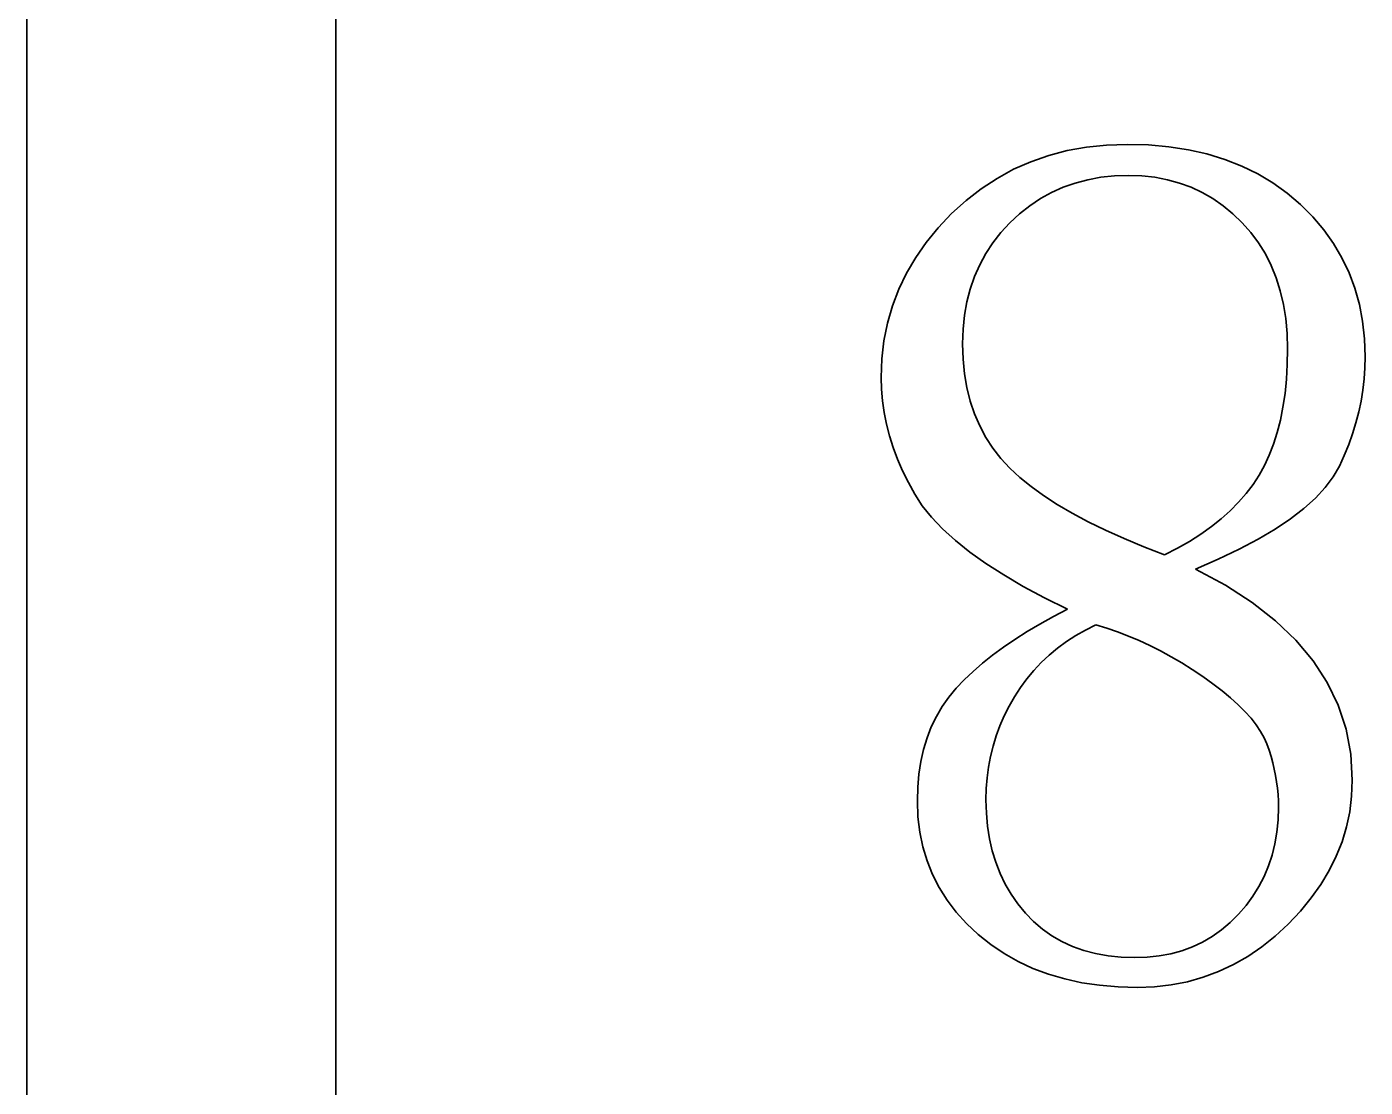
# Model space of a CAD drawing. Header units: millimetres. Extents: x -148 to 148, y -105 to 105.
# Drawn here: x -46.58 to -43.113, y 17.776 to 20.521 of the extents above; entities that cross this region are included whole.
import ezdxf

# ---------------------------------------------------------------- set-up
doc = ezdxf.new("R2010")
doc.units = ezdxf.units.MM
doc.layers.add('粗实线层', color=7, linetype='Continuous', lineweight=35)

msp = doc.modelspace()

# ---------------------------------------------------------------- linework, layer by layer
at = {"layer": '粗实线层', "color": 7, "lineweight": 35, "ltscale": 0.1925}
for p, q in [((-46.5796, 17.0809), (-46.5796, 24.781)), ((-45.7796, 17.0809), (-45.7796, 24.781))]:
    msp.add_line(p, q, dxfattribs=at)
at = {"layer": '粗实线层', "color": 7, "lineweight": 35, "ltscale": 0.001266}
for p, q in [((-43.8852, 20.2001), (-43.8353, 20.2091)), ((-44.1845, 20.0369), (-44.147, 20.071))]:
    msp.add_line(p, q, dxfattribs=at)
at = {"layer": '粗实线层', "color": 7, "lineweight": 35, "ltscale": 0.001298}
msp.add_line((-43.8353, 20.2091), (-43.7836, 20.2144), dxfattribs=at)
at = {"layer": '粗实线层', "color": 7, "lineweight": 35, "ltscale": 0.001336}
msp.add_line((-43.7836, 20.2144), (-43.7302, 20.2162), dxfattribs=at)
at = {"layer": '粗实线层', "color": 7, "lineweight": 35, "ltscale": 0.00138}
msp.add_line((-43.7302, 20.2162), (-43.6751, 20.2147), dxfattribs=at)
at = {"layer": '粗实线层', "color": 7, "lineweight": 35, "ltscale": 0.001328}
msp.add_line((-43.6751, 20.2147), (-43.6222, 20.21), dxfattribs=at)
at = {"layer": '粗实线层', "color": 7, "lineweight": 35, "ltscale": 0.001281}
msp.add_line((-43.6222, 20.21), (-43.5715, 20.2022), dxfattribs=at)
at = {"layer": '粗实线层', "color": 7, "lineweight": 35, "ltscale": 0.001226}
msp.add_line((-43.9796, 20.1714), (-43.9332, 20.1875), dxfattribs=at)
at = {"layer": '粗实线层', "color": 7, "lineweight": 35, "ltscale": 0.001242}
for p, q in [((-43.9332, 20.1875), (-43.8852, 20.2001)), ((-44.147, 20.071), (-44.1078, 20.1014))]:
    msp.add_line(p, q, dxfattribs=at)
at = {"layer": '粗实线层', "color": 7, "lineweight": 35, "ltscale": 0.001239}
msp.add_line((-43.5715, 20.2022), (-43.5232, 20.1913), dxfattribs=at)
at = {"layer": '粗实线层', "color": 7, "lineweight": 35, "ltscale": 0.001204}
msp.add_line((-43.5232, 20.1913), (-43.4771, 20.1773), dxfattribs=at)
at = {"layer": '粗实线层', "color": 7, "lineweight": 35, "ltscale": 0.001175}
msp.add_line((-43.4771, 20.1773), (-43.4334, 20.1601), dxfattribs=at)
at = {"layer": '粗实线层', "color": 7, "lineweight": 35, "ltscale": 0.001217}
msp.add_line((-44.0668, 20.1283), (-44.0241, 20.1517), dxfattribs=at)
at = {"layer": '粗实线层', "color": 7, "lineweight": 35, "ltscale": 0.001218}
msp.add_line((-44.0241, 20.1517), (-43.9796, 20.1714), dxfattribs=at)
at = {"layer": '粗实线层', "color": 7, "lineweight": 35, "ltscale": 0.001155}
msp.add_line((-43.4334, 20.1601), (-43.3919, 20.1398), dxfattribs=at)
at = {"layer": '粗实线层', "color": 7, "lineweight": 35, "ltscale": 0.001142}
msp.add_line((-43.3919, 20.1398), (-43.3526, 20.1165), dxfattribs=at)
at = {"layer": '粗实线层', "color": 7, "lineweight": 35, "ltscale": 0.001225}
msp.add_line((-44.1078, 20.1014), (-44.0668, 20.1283), dxfattribs=at)
at = {"layer": '粗实线层', "color": 7, "lineweight": 35, "ltscale": 0.000823028}
msp.add_line((-43.8958, 20.1052), (-43.9258, 20.0917), dxfattribs=at)
at = {"layer": '粗实线层', "color": 7, "lineweight": 35, "ltscale": 0.000829393}
msp.add_line((-43.8645, 20.1162), (-43.8958, 20.1052), dxfattribs=at)
at = {"layer": '粗实线层', "color": 7, "lineweight": 35, "ltscale": 0.000841211}
msp.add_line((-43.8319, 20.1248), (-43.8645, 20.1162), dxfattribs=at)
at = {"layer": '粗实线层', "color": 7, "lineweight": 35, "ltscale": 0.000857906}
msp.add_line((-43.7982, 20.1309), (-43.8319, 20.1248), dxfattribs=at)
at = {"layer": '粗实线层', "color": 7, "lineweight": 35, "ltscale": 0.000880267}
msp.add_line((-43.7631, 20.1345), (-43.7982, 20.1309), dxfattribs=at)
at = {"layer": '粗实线层', "color": 7, "lineweight": 35, "ltscale": 0.000906701}
msp.add_line((-43.7269, 20.1358), (-43.7631, 20.1345), dxfattribs=at)
at = {"layer": '粗实线层', "color": 7, "lineweight": 35, "ltscale": 0.000874105}
msp.add_line((-43.6919, 20.1345), (-43.7269, 20.1358), dxfattribs=at)
at = {"layer": '粗实线层', "color": 7, "lineweight": 35, "ltscale": 0.000847836}
msp.add_line((-43.6582, 20.1309), (-43.6919, 20.1345), dxfattribs=at)
at = {"layer": '粗实线层', "color": 7, "lineweight": 35, "ltscale": 0.000827144}
msp.add_line((-43.6257, 20.1248), (-43.6582, 20.1309), dxfattribs=at)
at = {"layer": '粗实线层', "color": 7, "lineweight": 35, "ltscale": 0.000811553}
msp.add_line((-43.5944, 20.1162), (-43.6257, 20.1248), dxfattribs=at)
at = {"layer": '粗实线层', "color": 7, "lineweight": 35, "ltscale": 0.000801385}
msp.add_line((-43.5643, 20.1052), (-43.5944, 20.1162), dxfattribs=at)
at = {"layer": '粗实线层', "color": 7, "lineweight": 35, "ltscale": 0.00079683}
msp.add_line((-43.5354, 20.0917), (-43.5643, 20.1052), dxfattribs=at)
at = {"layer": '粗实线层', "color": 7, "lineweight": 35, "ltscale": 0.001137}
msp.add_line((-43.3526, 20.1165), (-43.3157, 20.09), dxfattribs=at)
at = {"layer": '粗实线层', "color": 7, "lineweight": 35, "ltscale": 0.000827838}
msp.add_line((-43.9546, 20.0758), (-43.9822, 20.0575), dxfattribs=at)
at = {"layer": '粗实线层', "color": 7, "lineweight": 35, "ltscale": 0.000822975}
msp.add_line((-43.9258, 20.0917), (-43.9546, 20.0758), dxfattribs=at)
at = {"layer": '粗实线层', "color": 7, "lineweight": 35, "ltscale": 0.000798381}
msp.add_line((-43.5077, 20.0758), (-43.5354, 20.0917), dxfattribs=at)
at = {"layer": '粗实线层', "color": 7, "lineweight": 35, "ltscale": 0.000805431}
msp.add_line((-43.4812, 20.0575), (-43.5077, 20.0758), dxfattribs=at)
at = {"layer": '粗实线层', "color": 7, "lineweight": 35, "ltscale": 0.00114}
msp.add_line((-43.3157, 20.09), (-43.281, 20.0603), dxfattribs=at)
at = {"layer": '粗实线层', "color": 7, "lineweight": 35, "ltscale": 0.00126}
msp.add_line((-44.2192, 20.0004), (-44.1845, 20.0369), dxfattribs=at)
at = {"layer": '粗实线层', "color": 7, "lineweight": 35, "ltscale": 0.000855159}
msp.add_line((-44.0085, 20.0367), (-44.0336, 20.0134), dxfattribs=at)
at = {"layer": '粗实线层', "color": 7, "lineweight": 35, "ltscale": 0.00083896}
msp.add_line((-43.9822, 20.0575), (-44.0085, 20.0367), dxfattribs=at)
at = {"layer": '粗实线层', "color": 7, "lineweight": 35, "ltscale": 0.000818465}
msp.add_line((-43.456, 20.0367), (-43.4812, 20.0575), dxfattribs=at)
at = {"layer": '粗实线层', "color": 7, "lineweight": 35, "ltscale": 0.000836453}
msp.add_line((-43.4319, 20.0134), (-43.456, 20.0367), dxfattribs=at)
at = {"layer": '粗实线层', "color": 7, "lineweight": 35, "ltscale": 0.001129}
for p, q in [((-43.281, 20.0603), (-43.2492, 20.0283)), ((-43.8475, 18.0463), (-43.8917, 18.0559))]:
    msp.add_line(p, q, dxfattribs=at)
at = {"layer": '粗实线层', "color": 7, "lineweight": 35, "ltscale": 0.001224}
msp.add_line((-44.2502, 19.9625), (-44.2192, 20.0004), dxfattribs=at)
at = {"layer": '粗实线层', "color": 7, "lineweight": 35, "ltscale": 0.000856419}
msp.add_line((-44.0336, 20.0134), (-44.0569, 19.9883), dxfattribs=at)
at = {"layer": '粗实线层', "color": 7, "lineweight": 35, "ltscale": 0.000842869}
msp.add_line((-43.4096, 19.9881), (-43.4319, 20.0134), dxfattribs=at)
at = {"layer": '粗实线层', "color": 7, "lineweight": 35, "ltscale": 0.001102}
msp.add_line((-43.2492, 20.0283), (-43.2207, 19.9947), dxfattribs=at)
at = {"layer": '粗实线层', "color": 7, "lineweight": 35, "ltscale": 0.00084274}
msp.add_line((-44.0569, 19.9883), (-44.0776, 19.9617), dxfattribs=at)
at = {"layer": '粗实线层', "color": 7, "lineweight": 35, "ltscale": 0.000837913}
msp.add_line((-43.3897, 19.9612), (-43.4096, 19.9881), dxfattribs=at)
at = {"layer": '粗实线层', "color": 7, "lineweight": 35, "ltscale": 0.001083}
msp.add_line((-43.2207, 19.9947), (-43.1956, 19.9594), dxfattribs=at)
at = {"layer": '粗实线层', "color": 7, "lineweight": 35, "ltscale": 0.001194}
msp.add_line((-44.2776, 19.9234), (-44.2502, 19.9625), dxfattribs=at)
at = {"layer": '粗实线层', "color": 7, "lineweight": 35, "ltscale": 0.000832996}
msp.add_line((-44.096, 19.9338), (-44.1119, 19.9045), dxfattribs=at)
at = {"layer": '粗实线层', "color": 7, "lineweight": 35, "ltscale": 0.000835206}
msp.add_line((-44.0776, 19.9617), (-44.096, 19.9338), dxfattribs=at)
at = {"layer": '粗实线层', "color": 7, "lineweight": 35, "ltscale": 0.00083912}
msp.add_line((-43.3721, 19.9326), (-43.3897, 19.9612), dxfattribs=at)
at = {"layer": '粗实线层', "color": 7, "lineweight": 35, "ltscale": 0.000846259}
msp.add_line((-43.3568, 19.9024), (-43.3721, 19.9326), dxfattribs=at)
at = {"layer": '粗实线层', "color": 7, "lineweight": 35, "ltscale": 0.001072}
msp.add_line((-43.1956, 19.9594), (-43.1738, 19.9225), dxfattribs=at)
at = {"layer": '粗实线层', "color": 7, "lineweight": 35, "ltscale": 0.001173}
msp.add_line((-44.3014, 19.8829), (-44.2776, 19.9234), dxfattribs=at)
at = {"layer": '粗实线层', "color": 7, "lineweight": 35, "ltscale": 0.000836977}
msp.add_line((-44.1119, 19.9045), (-44.1254, 19.8739), dxfattribs=at)
at = {"layer": '粗实线层', "color": 7, "lineweight": 35, "ltscale": 0.000859333}
msp.add_line((-43.3439, 19.8705), (-43.3568, 19.9024), dxfattribs=at)
at = {"layer": '粗实线层', "color": 7, "lineweight": 35, "ltscale": 0.001069}
msp.add_line((-43.1738, 19.9225), (-43.1553, 19.8839), dxfattribs=at)
at = {"layer": '粗实线层', "color": 7, "lineweight": 35, "ltscale": 0.001158}
msp.add_line((-44.3215, 19.8412), (-44.3014, 19.8829), dxfattribs=at)
at = {"layer": '粗实线层', "color": 7, "lineweight": 35, "ltscale": 0.00084675}
msp.add_line((-44.1254, 19.8739), (-44.1364, 19.8418), dxfattribs=at)
at = {"layer": '粗实线层', "color": 7, "lineweight": 35, "ltscale": 0.000878373}
msp.add_line((-43.3333, 19.837), (-43.3439, 19.8705), dxfattribs=at)
at = {"layer": '粗实线层', "color": 7, "lineweight": 35, "ltscale": 0.001074}
for p, q in [((-43.1553, 19.8839), (-43.1402, 19.8437)), ((-43.2283, 18.3007), (-43.2531, 18.2657)), ((-43.4177, 18.1144), (-43.455, 18.0931))]:
    msp.add_line(p, q, dxfattribs=at)
at = {"layer": '粗实线层', "color": 7, "lineweight": 35, "ltscale": 0.001152}
msp.add_line((-44.3379, 19.7981), (-44.3215, 19.8412), dxfattribs=at)
at = {"layer": '粗实线层', "color": 7, "lineweight": 35, "ltscale": 0.000862071}
msp.add_line((-44.1364, 19.8418), (-44.145, 19.8084), dxfattribs=at)
at = {"layer": '粗实线层', "color": 7, "lineweight": 35, "ltscale": 0.000902364}
msp.add_line((-43.3251, 19.8019), (-43.3333, 19.837), dxfattribs=at)
at = {"layer": '粗实线层', "color": 7, "lineweight": 35, "ltscale": 0.001087}
msp.add_line((-43.1402, 19.8437), (-43.1285, 19.8019), dxfattribs=at)
at = {"layer": '粗实线层', "color": 7, "lineweight": 35, "ltscale": 0.001154}
msp.add_line((-44.3507, 19.7538), (-44.3379, 19.7981), dxfattribs=at)
at = {"layer": '粗实线层', "color": 7, "lineweight": 35, "ltscale": 0.00088288}
msp.add_line((-44.145, 19.8084), (-44.1511, 19.7737), dxfattribs=at)
at = {"layer": '粗实线层', "color": 7, "lineweight": 35, "ltscale": 0.000931157}
msp.add_line((-43.3193, 19.7651), (-43.3251, 19.8019), dxfattribs=at)
at = {"layer": '粗实线层', "color": 7, "lineweight": 35, "ltscale": 0.001107}
msp.add_line((-43.1285, 19.8019), (-43.1201, 19.7584), dxfattribs=at)
at = {"layer": '粗实线层', "color": 7, "lineweight": 35, "ltscale": 0.000908536}
msp.add_line((-44.1511, 19.7737), (-44.1547, 19.7375), dxfattribs=at)
at = {"layer": '粗实线层', "color": 7, "lineweight": 35, "ltscale": 0.000964937}
msp.add_line((-43.3157, 19.7267), (-43.3193, 19.7651), dxfattribs=at)
at = {"layer": '粗实线层', "color": 7, "lineweight": 35, "ltscale": 0.001135}
msp.add_line((-43.1201, 19.7584), (-43.1151, 19.7132), dxfattribs=at)
at = {"layer": '粗实线层', "color": 7, "lineweight": 35, "ltscale": 0.001164}
msp.add_line((-44.3598, 19.7081), (-44.3507, 19.7538), dxfattribs=at)
at = {"layer": '粗实线层', "color": 7, "lineweight": 35, "ltscale": 0.00093853}
msp.add_line((-44.1547, 19.7375), (-44.156, 19.7), dxfattribs=at)
at = {"layer": '粗实线层', "color": 7, "lineweight": 35, "ltscale": 0.001002}
for p, q in [((-43.3146, 19.6866), (-43.3157, 19.7267)), ((-43.3153, 19.6465), (-43.3146, 19.6866))]:
    msp.add_line(p, q, dxfattribs=at)
at = {"layer": '粗实线层', "color": 7, "lineweight": 35, "ltscale": 0.001183}
msp.add_line((-44.3653, 19.6611), (-44.3598, 19.7081), dxfattribs=at)
at = {"layer": '粗实线层', "color": 7, "lineweight": 35, "ltscale": 0.00098619}
msp.add_line((-44.156, 19.7), (-44.1547, 19.6606), dxfattribs=at)
at = {"layer": '粗实线层', "color": 7, "lineweight": 35, "ltscale": 0.00117}
msp.add_line((-43.1151, 19.7132), (-43.1134, 19.6665), dxfattribs=at)
at = {"layer": '粗实线层', "color": 7, "lineweight": 35, "ltscale": 0.001208}
msp.add_line((-44.3671, 19.6128), (-44.3653, 19.6611), dxfattribs=at)
at = {"layer": '粗实线层', "color": 7, "lineweight": 35, "ltscale": 0.000949724}
msp.add_line((-44.1547, 19.6606), (-44.1511, 19.6227), dxfattribs=at)
at = {"layer": '粗实线层', "color": 7, "lineweight": 35, "ltscale": 0.000719643}
msp.add_line((-43.1134, 19.6665), (-43.1141, 19.6377), dxfattribs=at)
at = {"layer": '粗实线层', "color": 7, "lineweight": 35, "ltscale": 0.000917842}
msp.add_line((-44.1511, 19.6227), (-44.145, 19.5865), dxfattribs=at)
at = {"layer": '粗实线层', "color": 7, "lineweight": 35, "ltscale": 0.000962322}
msp.add_line((-43.3175, 19.6081), (-43.3153, 19.6465), dxfattribs=at)
at = {"layer": '粗实线层', "color": 7, "lineweight": 35, "ltscale": 0.000718725}
msp.add_line((-43.1141, 19.6377), (-43.1161, 19.609), dxfattribs=at)
at = {"layer": '粗实线层', "color": 7, "lineweight": 35, "ltscale": 0.00075467}
msp.add_line((-44.3663, 19.5827), (-44.3671, 19.6128), dxfattribs=at)
at = {"layer": '粗实线层', "color": 7, "lineweight": 35, "ltscale": 0.000891109}
msp.add_line((-44.145, 19.5865), (-44.1364, 19.5519), dxfattribs=at)
at = {"layer": '粗实线层', "color": 7, "lineweight": 35, "ltscale": 0.000924307}
msp.add_line((-43.3212, 19.5713), (-43.3175, 19.6081), dxfattribs=at)
at = {"layer": '粗实线层', "color": 7, "lineweight": 35, "ltscale": 0.000719405}
msp.add_line((-43.1161, 19.609), (-43.1195, 19.5804), dxfattribs=at)
at = {"layer": '粗实线层', "color": 7, "lineweight": 35, "ltscale": 0.000756998}
msp.add_line((-44.3637, 19.5525), (-44.3663, 19.5827), dxfattribs=at)
at = {"layer": '粗实线层', "color": 7, "lineweight": 35, "ltscale": 0.000761962}
msp.add_line((-44.3593, 19.5223), (-44.3637, 19.5525), dxfattribs=at)
at = {"layer": '粗实线层', "color": 7, "lineweight": 35, "ltscale": 0.000869149}
msp.add_line((-44.1364, 19.5519), (-44.1254, 19.519), dxfattribs=at)
at = {"layer": '粗实线层', "color": 7, "lineweight": 35, "ltscale": 0.000888341}
msp.add_line((-43.3264, 19.5361), (-43.3212, 19.5713), dxfattribs=at)
at = {"layer": '粗实线层', "color": 7, "lineweight": 35, "ltscale": 0.00072517}
msp.add_line((-43.1242, 19.5519), (-43.1302, 19.5236), dxfattribs=at)
at = {"layer": '粗实线层', "color": 7, "lineweight": 35, "ltscale": 0.000721642}
msp.add_line((-43.1195, 19.5804), (-43.1242, 19.5519), dxfattribs=at)
at = {"layer": '粗实线层', "color": 7, "lineweight": 35, "ltscale": 0.000769634}
msp.add_line((-44.3532, 19.4921), (-44.3593, 19.5223), dxfattribs=at)
at = {"layer": '粗实线层', "color": 7, "lineweight": 35, "ltscale": 0.000853774}
msp.add_line((-44.1254, 19.519), (-44.1119, 19.4876), dxfattribs=at)
at = {"layer": '粗实线层', "color": 7, "lineweight": 35, "ltscale": 0.00085361}
msp.add_line((-43.333, 19.5026), (-43.3264, 19.5361), dxfattribs=at)
at = {"layer": '粗实线层', "color": 7, "lineweight": 35, "ltscale": 0.000730297}
msp.add_line((-43.1302, 19.5236), (-43.1376, 19.4953), dxfattribs=at)
at = {"layer": '粗实线层', "color": 7, "lineweight": 35, "ltscale": 0.000779286}
msp.add_line((-44.3454, 19.462), (-44.3532, 19.4921), dxfattribs=at)
at = {"layer": '粗实线层', "color": 7, "lineweight": 35, "ltscale": 0.000843576}
msp.add_line((-44.1119, 19.4876), (-44.096, 19.4578), dxfattribs=at)
at = {"layer": '粗实线层', "color": 7, "lineweight": 35, "ltscale": 0.000822141}
msp.add_line((-43.3411, 19.4708), (-43.333, 19.5026), dxfattribs=at)
at = {"layer": '粗实线层', "color": 7, "lineweight": 35, "ltscale": 0.000737532}
msp.add_line((-43.1376, 19.4953), (-43.1463, 19.4671), dxfattribs=at)
at = {"layer": '粗实线层', "color": 7, "lineweight": 35, "ltscale": 0.000791482}
msp.add_line((-44.3358, 19.4318), (-44.3454, 19.462), dxfattribs=at)
at = {"layer": '粗实线层', "color": 7, "lineweight": 35, "ltscale": 0.000840262}
msp.add_line((-44.096, 19.4578), (-44.0777, 19.4297), dxfattribs=at)
at = {"layer": '粗实线层', "color": 7, "lineweight": 35, "ltscale": 0.000792573}
msp.add_line((-43.3507, 19.4405), (-43.3411, 19.4708), dxfattribs=at)
at = {"layer": '粗实线层', "color": 7, "lineweight": 35, "ltscale": 0.000745564}
msp.add_line((-43.1463, 19.4671), (-43.1563, 19.439), dxfattribs=at)
at = {"layer": '粗实线层', "color": 7, "lineweight": 35, "ltscale": 0.000805533}
msp.add_line((-44.3245, 19.4016), (-44.3358, 19.4318), dxfattribs=at)
at = {"layer": '粗实线层', "color": 7, "lineweight": 35, "ltscale": 0.000843125}
msp.add_line((-44.0777, 19.4297), (-44.0569, 19.4031), dxfattribs=at)
at = {"layer": '粗实线层', "color": 7, "lineweight": 35, "ltscale": 0.000742651}
msp.add_line((-43.3743, 19.385), (-43.3618, 19.412), dxfattribs=at)
at = {"layer": '粗实线层', "color": 7, "lineweight": 35, "ltscale": 0.000766221}
msp.add_line((-43.3618, 19.412), (-43.3507, 19.4405), dxfattribs=at)
at = {"layer": '粗实线层', "color": 7, "lineweight": 35, "ltscale": 0.000766285}
msp.add_line((-43.1677, 19.4111), (-43.1805, 19.3832), dxfattribs=at)
at = {"layer": '粗实线层', "color": 7, "lineweight": 35, "ltscale": 0.000755069}
msp.add_line((-43.1563, 19.439), (-43.1677, 19.4111), dxfattribs=at)
at = {"layer": '粗实线层', "color": 7, "lineweight": 35, "ltscale": 0.00082205}
msp.add_line((-44.3114, 19.3715), (-44.3245, 19.4016), dxfattribs=at)
at = {"layer": '粗实线层', "color": 7, "lineweight": 35, "ltscale": 0.000852364}
msp.add_line((-44.0569, 19.4031), (-44.0336, 19.3782), dxfattribs=at)
at = {"layer": '粗实线层', "color": 7, "lineweight": 35, "ltscale": 0.000884687}
msp.add_line((-44.0336, 19.3782), (-44.0076, 19.3542), dxfattribs=at)
at = {"layer": '粗实线层', "color": 7, "lineweight": 35, "ltscale": 0.000722877}
msp.add_line((-43.3883, 19.3597), (-43.3743, 19.385), dxfattribs=at)
at = {"layer": '粗实线层', "color": 7, "lineweight": 35, "ltscale": 0.000797101}
msp.add_line((-43.1805, 19.3832), (-43.1963, 19.3555), dxfattribs=at)
at = {"layer": '粗实线层', "color": 7, "lineweight": 35, "ltscale": 0.00084039}
msp.add_line((-44.2966, 19.3413), (-44.3114, 19.3715), dxfattribs=at)
at = {"layer": '粗实线层', "color": 7, "lineweight": 35, "ltscale": 0.000860276}
msp.add_line((-44.28, 19.3111), (-44.2966, 19.3413), dxfattribs=at)
at = {"layer": '粗实线层', "color": 7, "lineweight": 35, "ltscale": 0.000938098}
msp.add_line((-44.0076, 19.3542), (-43.9784, 19.3306), dxfattribs=at)
at = {"layer": '粗实线层', "color": 7, "lineweight": 35, "ltscale": 0.000718899}
msp.add_line((-43.404, 19.3357), (-43.3883, 19.3597), dxfattribs=at)
at = {"layer": '粗实线层', "color": 7, "lineweight": 35, "ltscale": 0.000857659}
msp.add_line((-43.1963, 19.3555), (-43.2168, 19.328), dxfattribs=at)
at = {"layer": '粗实线层', "color": 7, "lineweight": 35, "ltscale": 0.000899249}
msp.add_line((-44.2604, 19.281), (-44.28, 19.3111), dxfattribs=at)
at = {"layer": '粗实线层', "color": 7, "lineweight": 35, "ltscale": 0.000995114}
msp.add_line((-43.9784, 19.3306), (-43.9462, 19.3073), dxfattribs=at)
at = {"layer": '粗实线层', "color": 7, "lineweight": 35, "ltscale": 0.001055}
msp.add_line((-43.9462, 19.3073), (-43.9108, 19.2843), dxfattribs=at)
at = {"layer": '粗实线层', "color": 7, "lineweight": 35, "ltscale": 0.000746819}
msp.add_line((-43.4413, 19.2898), (-43.4217, 19.3123), dxfattribs=at)
at = {"layer": '粗实线层', "color": 7, "lineweight": 35, "ltscale": 0.000731478}
msp.add_line((-43.4217, 19.3123), (-43.404, 19.3357), dxfattribs=at)
at = {"layer": '粗实线层', "color": 7, "lineweight": 35, "ltscale": 0.000929606}
msp.add_line((-43.2168, 19.328), (-43.2421, 19.3008), dxfattribs=at)
at = {"layer": '粗实线层', "color": 7, "lineweight": 35, "ltscale": 0.00096289}
msp.add_line((-44.2363, 19.2509), (-44.2604, 19.281), dxfattribs=at)
at = {"layer": '粗实线层', "color": 7, "lineweight": 35, "ltscale": 0.001116}
msp.add_line((-43.9108, 19.2843), (-43.8723, 19.2617), dxfattribs=at)
at = {"layer": '粗实线层', "color": 7, "lineweight": 35, "ltscale": 0.000765936}
msp.add_line((-43.4629, 19.268), (-43.4413, 19.2898), dxfattribs=at)
at = {"layer": '粗实线层', "color": 7, "lineweight": 35, "ltscale": 0.001098}
msp.add_line((-43.2722, 19.2738), (-43.307, 19.247), dxfattribs=at)
at = {"layer": '粗实线层', "color": 7, "lineweight": 35, "ltscale": 0.00101}
msp.add_line((-43.2421, 19.3008), (-43.2722, 19.2738), dxfattribs=at)
at = {"layer": '粗实线层', "color": 7, "lineweight": 35, "ltscale": 0.001035}
msp.add_line((-44.2078, 19.2209), (-44.2363, 19.2509), dxfattribs=at)
at = {"layer": '粗实线层', "color": 7, "lineweight": 35, "ltscale": 0.00118}
msp.add_line((-43.8723, 19.2617), (-43.8307, 19.2394), dxfattribs=at)
at = {"layer": '粗实线层', "color": 7, "lineweight": 35, "ltscale": 0.001246}
msp.add_line((-43.8307, 19.2394), (-43.7859, 19.2174), dxfattribs=at)
at = {"layer": '粗实线层', "color": 7, "lineweight": 35, "ltscale": 0.000812704}
msp.add_line((-43.5118, 19.2268), (-43.4864, 19.247), dxfattribs=at)
at = {"layer": '粗实线层', "color": 7, "lineweight": 35, "ltscale": 0.000787931}
msp.add_line((-43.4864, 19.247), (-43.4629, 19.268), dxfattribs=at)
at = {"layer": '粗实线层', "color": 7, "lineweight": 35, "ltscale": 0.001191}
msp.add_line((-43.307, 19.247), (-43.3466, 19.2205), dxfattribs=at)
at = {"layer": '粗实线层', "color": 7, "lineweight": 35, "ltscale": 0.001113}
msp.add_line((-44.1749, 19.191), (-44.2078, 19.2209), dxfattribs=at)
at = {"layer": '粗实线层', "color": 7, "lineweight": 35, "ltscale": 0.001313}
msp.add_line((-43.7859, 19.2174), (-43.7381, 19.1958), dxfattribs=at)
at = {"layer": '粗实线层', "color": 7, "lineweight": 35, "ltscale": 0.00086934}
msp.add_line((-43.5685, 19.1886), (-43.5392, 19.2073), dxfattribs=at)
at = {"layer": '粗实线层', "color": 7, "lineweight": 35, "ltscale": 0.000840007}
msp.add_line((-43.5392, 19.2073), (-43.5118, 19.2268), dxfattribs=at)
at = {"layer": '粗实线层', "color": 7, "lineweight": 35, "ltscale": 0.001289}
msp.add_line((-43.3466, 19.2205), (-43.391, 19.1942), dxfattribs=at)
at = {"layer": '粗实线层', "color": 7, "lineweight": 35, "ltscale": 0.001195}
msp.add_line((-44.1375, 19.1611), (-44.1749, 19.191), dxfattribs=at)
at = {"layer": '粗实线层', "color": 7, "lineweight": 35, "ltscale": 0.001381}
msp.add_line((-43.7381, 19.1958), (-43.6871, 19.1745), dxfattribs=at)
at = {"layer": '粗实线层', "color": 7, "lineweight": 35, "ltscale": 0.00145}
msp.add_line((-43.6871, 19.1745), (-43.633, 19.1536), dxfattribs=at)
at = {"layer": '粗实线层', "color": 7, "lineweight": 35, "ltscale": 0.00093436}
msp.add_line((-43.633, 19.1536), (-43.5998, 19.1707), dxfattribs=at)
at = {"layer": '粗实线层', "color": 7, "lineweight": 35, "ltscale": 0.000901266}
msp.add_line((-43.5998, 19.1707), (-43.5685, 19.1886), dxfattribs=at)
at = {"layer": '粗实线层', "color": 7, "lineweight": 35, "ltscale": 0.001494}
msp.add_line((-43.4401, 19.1681), (-43.4939, 19.1423), dxfattribs=at)
at = {"layer": '粗实线层', "color": 7, "lineweight": 35, "ltscale": 0.00139}
msp.add_line((-43.391, 19.1942), (-43.4401, 19.1681), dxfattribs=at)
at = {"layer": '粗实线层', "color": 7, "lineweight": 35, "ltscale": 0.001283}
msp.add_line((-44.0958, 19.1313), (-44.1375, 19.1611), dxfattribs=at)
at = {"layer": '粗实线层', "color": 7, "lineweight": 35, "ltscale": 0.001599}
msp.add_line((-43.4939, 19.1423), (-43.5526, 19.1167), dxfattribs=at)
at = {"layer": '粗实线层', "color": 7, "lineweight": 35, "ltscale": 0.001374}
msp.add_line((-44.0496, 19.1016), (-44.0958, 19.1313), dxfattribs=at)
at = {"layer": '粗实线层', "color": 7, "lineweight": 35, "ltscale": 0.001467}
msp.add_line((-43.9989, 19.0719), (-44.0496, 19.1016), dxfattribs=at)
at = {"layer": '粗实线层', "color": 7, "lineweight": 35, "ltscale": 0.00219}
msp.add_line((-43.5526, 19.1167), (-43.4755, 19.075), dxfattribs=at)
at = {"layer": '粗实线层', "color": 7, "lineweight": 35, "ltscale": 0.001563}
msp.add_line((-43.9439, 19.0423), (-43.9989, 19.0719), dxfattribs=at)
at = {"layer": '粗实线层', "color": 7, "lineweight": 35, "ltscale": 0.002052}
msp.add_line((-43.4755, 19.075), (-43.4066, 19.0305), dxfattribs=at)
at = {"layer": '粗实线层', "color": 7, "lineweight": 35, "ltscale": 0.00166}
msp.add_line((-43.8844, 19.0128), (-43.9439, 19.0423), dxfattribs=at)
at = {"layer": '粗实线层', "color": 7, "lineweight": 35, "ltscale": 0.001929}
msp.add_line((-43.4066, 19.0305), (-43.3457, 18.9831), dxfattribs=at)
at = {"layer": '粗实线层', "color": 7, "lineweight": 35, "ltscale": 0.001032}
msp.add_line((-43.9211, 18.9938), (-43.8844, 19.0128), dxfattribs=at)
at = {"layer": '粗实线层', "color": 7, "lineweight": 35, "ltscale": 0.000963517}
msp.add_line((-43.9892, 18.955), (-43.956, 18.9746), dxfattribs=at)
at = {"layer": '粗实线层', "color": 7, "lineweight": 35, "ltscale": 0.000997452}
msp.add_line((-43.956, 18.9746), (-43.9211, 18.9938), dxfattribs=at)
at = {"layer": '粗实线层', "color": 7, "lineweight": 35, "ltscale": 0.000749528}
msp.add_line((-43.8107, 18.9726), (-43.8375, 18.9592), dxfattribs=at)
at = {"layer": '粗实线层', "color": 7, "lineweight": 35, "ltscale": 0.0007347}
msp.add_line((-43.7826, 18.964), (-43.8107, 18.9726), dxfattribs=at)
at = {"layer": '粗实线层', "color": 7, "lineweight": 35, "ltscale": 0.000740836}
msp.add_line((-43.7546, 18.9543), (-43.7826, 18.964), dxfattribs=at)
at = {"layer": '粗实线层', "color": 7, "lineweight": 35, "ltscale": 0.001822}
msp.add_line((-43.3457, 18.9831), (-43.293, 18.9327), dxfattribs=at)
at = {"layer": '粗实线层', "color": 7, "lineweight": 35, "ltscale": 0.000899096}
msp.add_line((-44.0504, 18.9147), (-44.0207, 18.935), dxfattribs=at)
at = {"layer": '粗实线层', "color": 7, "lineweight": 35, "ltscale": 0.00093081}
msp.add_line((-44.0207, 18.935), (-43.9892, 18.955), dxfattribs=at)
at = {"layer": '粗实线层', "color": 7, "lineweight": 35, "ltscale": 0.0007134}
msp.add_line((-43.8874, 18.9291), (-43.9104, 18.9122), dxfattribs=at)
at = {"layer": '粗实线层', "color": 7, "lineweight": 35, "ltscale": 0.000722861}
msp.add_line((-43.8631, 18.9447), (-43.8874, 18.9291), dxfattribs=at)
at = {"layer": '粗实线层', "color": 7, "lineweight": 35, "ltscale": 0.000734909}
msp.add_line((-43.8375, 18.9592), (-43.8631, 18.9447), dxfattribs=at)
at = {"layer": '粗实线层', "color": 7, "lineweight": 35, "ltscale": 0.000747293}
msp.add_line((-43.7267, 18.9436), (-43.7546, 18.9543), dxfattribs=at)
at = {"layer": '粗实线层', "color": 7, "lineweight": 35, "ltscale": 0.000755179}
msp.add_line((-43.6989, 18.9318), (-43.7267, 18.9436), dxfattribs=at)
at = {"layer": '粗实线层', "color": 7, "lineweight": 35, "ltscale": 0.000763657}
msp.add_line((-43.6712, 18.9189), (-43.6989, 18.9318), dxfattribs=at)
at = {"layer": '粗实线层', "color": 7, "lineweight": 35, "ltscale": 0.001736}
msp.add_line((-43.293, 18.9327), (-43.2484, 18.8795), dxfattribs=at)
at = {"layer": '粗实线层', "color": 7, "lineweight": 35, "ltscale": 0.000838943}
msp.add_line((-44.1045, 18.8732), (-44.0783, 18.8941), dxfattribs=at)
at = {"layer": '粗实线层', "color": 7, "lineweight": 35, "ltscale": 0.000868596}
msp.add_line((-44.0783, 18.8941), (-44.0504, 18.9147), dxfattribs=at)
at = {"layer": '粗实线层', "color": 7, "lineweight": 35, "ltscale": 0.000701829}
msp.add_line((-43.9322, 18.8942), (-43.9527, 18.875), dxfattribs=at)
at = {"layer": '粗实线层', "color": 7, "lineweight": 35, "ltscale": 0.000706163}
msp.add_line((-43.9104, 18.9122), (-43.9322, 18.8942), dxfattribs=at)
at = {"layer": '粗实线层', "color": 7, "lineweight": 35, "ltscale": 0.000773159}
msp.add_line((-43.6436, 18.905), (-43.6712, 18.9189), dxfattribs=at)
at = {"layer": '粗实线层', "color": 7, "lineweight": 35, "ltscale": 0.000783644}
msp.add_line((-43.616, 18.89), (-43.6436, 18.905), dxfattribs=at)
at = {"layer": '粗实线层', "color": 7, "lineweight": 35, "ltscale": 0.000810912}
msp.add_line((-44.129, 18.8519), (-44.1045, 18.8732), dxfattribs=at)
at = {"layer": '粗实线层', "color": 7, "lineweight": 35, "ltscale": 0.000699597}
msp.add_line((-43.9527, 18.875), (-43.9719, 18.8547), dxfattribs=at)
at = {"layer": '粗实线层', "color": 7, "lineweight": 35, "ltscale": 0.000794318}
msp.add_line((-43.5886, 18.8739), (-43.616, 18.89), dxfattribs=at)
at = {"layer": '粗实线层', "color": 7, "lineweight": 35, "ltscale": 0.00080623}
msp.add_line((-43.5613, 18.8567), (-43.5886, 18.8739), dxfattribs=at)
at = {"layer": '粗实线层', "color": 7, "lineweight": 35, "ltscale": 0.000818794}
msp.add_line((-43.5341, 18.8385), (-43.5613, 18.8567), dxfattribs=at)
at = {"layer": '粗实线层', "color": 7, "lineweight": 35, "ltscale": 0.001673}
msp.add_line((-43.2484, 18.8795), (-43.2118, 18.8235), dxfattribs=at)
at = {"layer": '粗实线层', "color": 7, "lineweight": 35, "ltscale": 0.000759376}
msp.add_line((-44.1727, 18.8083), (-44.1517, 18.8303), dxfattribs=at)
at = {"layer": '粗实线层', "color": 7, "lineweight": 35, "ltscale": 0.000784105}
msp.add_line((-44.1517, 18.8303), (-44.129, 18.8519), dxfattribs=at)
at = {"layer": '粗实线层', "color": 7, "lineweight": 35, "ltscale": 0.000703966}
msp.add_line((-43.9898, 18.8331), (-44.0065, 18.8104), dxfattribs=at)
at = {"layer": '粗实线层', "color": 7, "lineweight": 35, "ltscale": 0.000700861}
msp.add_line((-43.9719, 18.8547), (-43.9898, 18.8331), dxfattribs=at)
at = {"layer": '粗实线层', "color": 7, "lineweight": 35, "ltscale": 0.000801757}
msp.add_line((-43.508, 18.8198), (-43.5341, 18.8385), dxfattribs=at)
at = {"layer": '粗实线层', "color": 7, "lineweight": 35, "ltscale": 0.001636}
msp.add_line((-43.2118, 18.8235), (-43.1835, 18.7645), dxfattribs=at)
at = {"layer": '粗实线层', "color": 7, "lineweight": 35, "ltscale": 0.000744161}
msp.add_line((-44.1918, 18.7855), (-44.1727, 18.8083), dxfattribs=at)
at = {"layer": '粗实线层', "color": 7, "lineweight": 35, "ltscale": 0.00071038}
msp.add_line((-44.0065, 18.8104), (-44.0219, 18.7865), dxfattribs=at)
at = {"layer": '粗实线层', "color": 7, "lineweight": 35, "ltscale": 0.000755233}
msp.add_line((-43.4841, 18.8015), (-43.508, 18.8198), dxfattribs=at)
at = {"layer": '粗实线层', "color": 7, "lineweight": 35, "ltscale": 0.000709852}
msp.add_line((-43.4622, 18.7834), (-43.4841, 18.8015), dxfattribs=at)
at = {"layer": '粗实线层', "color": 7, "lineweight": 35, "ltscale": 0.000743643}
msp.add_line((-44.224, 18.7356), (-44.2089, 18.7612), dxfattribs=at)
at = {"layer": '粗实线层', "color": 7, "lineweight": 35, "ltscale": 0.000741659}
msp.add_line((-44.2089, 18.7612), (-44.1918, 18.7855), dxfattribs=at)
at = {"layer": '粗实线层', "color": 7, "lineweight": 35, "ltscale": 0.000701928}
msp.add_line((-44.0359, 18.7618), (-44.0484, 18.7367), dxfattribs=at)
at = {"layer": '粗实线层', "color": 7, "lineweight": 35, "ltscale": 0.00070983}
msp.add_line((-44.0219, 18.7865), (-44.0359, 18.7618), dxfattribs=at)
at = {"layer": '粗实线层', "color": 7, "lineweight": 35, "ltscale": 0.00066538}
msp.add_line((-43.4424, 18.7655), (-43.4622, 18.7834), dxfattribs=at)
at = {"layer": '粗实线层', "color": 7, "lineweight": 35, "ltscale": 0.000622696}
msp.add_line((-43.4248, 18.748), (-43.4424, 18.7655), dxfattribs=at)
at = {"layer": '粗实线层', "color": 7, "lineweight": 35, "ltscale": 0.001627}
msp.add_line((-43.1835, 18.7645), (-43.1632, 18.7026), dxfattribs=at)
at = {"layer": '粗实线层', "color": 7, "lineweight": 35, "ltscale": 0.000751212}
msp.add_line((-44.2371, 18.7085), (-44.224, 18.7356), dxfattribs=at)
at = {"layer": '粗实线层', "color": 7, "lineweight": 35, "ltscale": 0.000696172}
msp.add_line((-44.0484, 18.7367), (-44.0595, 18.7111), dxfattribs=at)
at = {"layer": '粗实线层', "color": 7, "lineweight": 35, "ltscale": 0.000581039}
msp.add_line((-43.4092, 18.7307), (-43.4248, 18.748), dxfattribs=at)
at = {"layer": '粗实线层', "color": 7, "lineweight": 35, "ltscale": 0.000542301}
msp.add_line((-43.3958, 18.7136), (-43.4092, 18.7307), dxfattribs=at)
at = {"layer": '粗实线层', "color": 7, "lineweight": 35, "ltscale": 0.000763237}
msp.add_line((-44.2481, 18.6801), (-44.2371, 18.7085), dxfattribs=at)
at = {"layer": '粗实线层', "color": 7, "lineweight": 35, "ltscale": 0.000691115}
msp.add_line((-44.0691, 18.6851), (-44.0772, 18.6587), dxfattribs=at)
at = {"layer": '粗实线层', "color": 7, "lineweight": 35, "ltscale": 0.00069283}
msp.add_line((-44.0595, 18.7111), (-44.0691, 18.6851), dxfattribs=at)
at = {"layer": '粗实线层', "color": 7, "lineweight": 35, "ltscale": 0.000505577}
msp.add_line((-43.3845, 18.6969), (-43.3958, 18.7136), dxfattribs=at)
at = {"layer": '粗实线层', "color": 7, "lineweight": 35, "ltscale": 0.000471927}
msp.add_line((-43.3753, 18.6804), (-43.3845, 18.6969), dxfattribs=at)
at = {"layer": '粗实线层', "color": 7, "lineweight": 35, "ltscale": 0.001647}
msp.add_line((-43.1632, 18.7026), (-43.151, 18.6379), dxfattribs=at)
at = {"layer": '粗实线层', "color": 7, "lineweight": 35, "ltscale": 0.000801626}
msp.add_line((-44.2642, 18.6189), (-44.2572, 18.6502), dxfattribs=at)
at = {"layer": '粗实线层', "color": 7, "lineweight": 35, "ltscale": 0.000780239}
msp.add_line((-44.2572, 18.6502), (-44.2481, 18.6801), dxfattribs=at)
at = {"layer": '粗实线层', "color": 7, "lineweight": 35, "ltscale": 0.00069196}
msp.add_line((-44.0772, 18.6587), (-44.0838, 18.6318), dxfattribs=at)
at = {"layer": '粗实线层', "color": 7, "lineweight": 35, "ltscale": 0.000442777}
msp.add_line((-43.3682, 18.6642), (-43.3753, 18.6804), dxfattribs=at)
at = {"layer": '粗实线层', "color": 7, "lineweight": 35, "ltscale": 0.000427965}
msp.add_line((-43.3625, 18.648), (-43.3682, 18.6642), dxfattribs=at)
at = {"layer": '粗实线层', "color": 7, "lineweight": 35, "ltscale": 0.00042455}
msp.add_line((-43.3573, 18.6318), (-43.3625, 18.648), dxfattribs=at)
at = {"layer": '粗实线层', "color": 7, "lineweight": 35, "ltscale": 0.000826531}
msp.add_line((-44.2693, 18.5863), (-44.2642, 18.6189), dxfattribs=at)
at = {"layer": '粗实线层', "color": 7, "lineweight": 35, "ltscale": 0.000694558}
msp.add_line((-44.0838, 18.6318), (-44.089, 18.6045), dxfattribs=at)
at = {"layer": '粗实线层', "color": 7, "lineweight": 35, "ltscale": 0.000421716}
msp.add_line((-43.3528, 18.6156), (-43.3573, 18.6318), dxfattribs=at)
at = {"layer": '粗实线层', "color": 7, "lineweight": 35, "ltscale": 0.000419781}
msp.add_line((-43.3489, 18.5993), (-43.3528, 18.6156), dxfattribs=at)
at = {"layer": '粗实线层', "color": 7, "lineweight": 35, "ltscale": 0.001694}
msp.add_line((-43.151, 18.6379), (-43.147, 18.5703), dxfattribs=at)
at = {"layer": '粗实线层', "color": 7, "lineweight": 35, "ltscale": 0.000855717}
msp.add_line((-44.2723, 18.5522), (-44.2693, 18.5863), dxfattribs=at)
at = {"layer": '粗实线层', "color": 7, "lineweight": 35, "ltscale": 0.000699604}
msp.add_line((-44.089, 18.6045), (-44.0927, 18.5768), dxfattribs=at)
at = {"layer": '粗实线层', "color": 7, "lineweight": 35, "ltscale": 0.000418164}
msp.add_line((-43.3456, 18.5829), (-43.3489, 18.5993), dxfattribs=at)
at = {"layer": '粗实线层', "color": 7, "lineweight": 35, "ltscale": 0.000416981}
msp.add_line((-43.3429, 18.5664), (-43.3456, 18.5829), dxfattribs=at)
at = {"layer": '粗实线层', "color": 7, "lineweight": 35, "ltscale": 0.000887656}
msp.add_line((-44.2733, 18.5167), (-44.2723, 18.5522), dxfattribs=at)
at = {"layer": '粗实线层', "color": 7, "lineweight": 35, "ltscale": 0.00071549}
msp.add_line((-44.0949, 18.5486), (-44.0956, 18.52), dxfattribs=at)
at = {"layer": '粗实线层', "color": 7, "lineweight": 35, "ltscale": 0.000706567}
msp.add_line((-44.0927, 18.5768), (-44.0949, 18.5486), dxfattribs=at)
at = {"layer": '粗实线层', "color": 7, "lineweight": 35, "ltscale": 0.000416496}
msp.add_line((-43.3407, 18.5499), (-43.3429, 18.5664), dxfattribs=at)
at = {"layer": '粗实线层', "color": 7, "lineweight": 35, "ltscale": 0.000416564}
msp.add_line((-43.3392, 18.5333), (-43.3407, 18.5499), dxfattribs=at)
at = {"layer": '粗实线层', "color": 7, "lineweight": 35, "ltscale": 0.001029}
msp.add_line((-43.147, 18.5703), (-43.1486, 18.5292), dxfattribs=at)
at = {"layer": '粗实线层', "color": 7, "lineweight": 35, "ltscale": 0.001023}
msp.add_line((-44.2717, 18.4758), (-44.2733, 18.5167), dxfattribs=at)
at = {"layer": '粗实线层', "color": 7, "lineweight": 35, "ltscale": 0.000873368}
msp.add_line((-44.0956, 18.52), (-44.0946, 18.4851), dxfattribs=at)
at = {"layer": '粗实线层', "color": 7, "lineweight": 35, "ltscale": 0.000417183}
msp.add_line((-43.3383, 18.5166), (-43.3392, 18.5333), dxfattribs=at)
at = {"layer": '粗实线层', "color": 7, "lineweight": 35, "ltscale": 0.000418351}
msp.add_line((-43.338, 18.4999), (-43.3383, 18.5166), dxfattribs=at)
at = {"layer": '粗实线层', "color": 7, "lineweight": 35, "ltscale": 0.001014}
msp.add_line((-43.1486, 18.5292), (-43.1536, 18.4889), dxfattribs=at)
at = {"layer": '粗实线层', "color": 7, "lineweight": 35, "ltscale": 0.000993354}
msp.add_line((-44.267, 18.4363), (-44.2717, 18.4758), dxfattribs=at)
at = {"layer": '粗实线层', "color": 7, "lineweight": 35, "ltscale": 0.000845198}
msp.add_line((-44.0946, 18.4851), (-44.0915, 18.4514), dxfattribs=at)
at = {"layer": '粗实线层', "color": 7, "lineweight": 35, "ltscale": 0.000808757}
msp.add_line((-43.3391, 18.4676), (-43.338, 18.4999), dxfattribs=at)
at = {"layer": '粗实线层', "color": 7, "lineweight": 35, "ltscale": 0.001006}
for p, q in [((-43.1536, 18.4889), (-43.1619, 18.4495)), ((-43.1619, 18.4495), (-43.1735, 18.411))]:
    msp.add_line(p, q, dxfattribs=at)
at = {"layer": '粗实线层', "color": 7, "lineweight": 35, "ltscale": 0.000820823}
msp.add_line((-44.0915, 18.4514), (-44.0864, 18.419), dxfattribs=at)
at = {"layer": '粗实线层', "color": 7, "lineweight": 35, "ltscale": 0.000786065}
msp.add_line((-43.3422, 18.4363), (-43.3391, 18.4676), dxfattribs=at)
at = {"layer": '粗实线层', "color": 7, "lineweight": 35, "ltscale": 0.000971535}
msp.add_line((-44.2591, 18.3983), (-44.267, 18.4363), dxfattribs=at)
at = {"layer": '粗实线层', "color": 7, "lineweight": 35, "ltscale": 0.000799986}
msp.add_line((-44.0864, 18.419), (-44.0793, 18.3878), dxfattribs=at)
at = {"layer": '粗实线层', "color": 7, "lineweight": 35, "ltscale": 0.000752604}
msp.add_line((-43.3547, 18.3768), (-43.3474, 18.406), dxfattribs=at)
at = {"layer": '粗实线层', "color": 7, "lineweight": 35, "ltscale": 0.000767557}
msp.add_line((-43.3474, 18.406), (-43.3422, 18.4363), dxfattribs=at)
at = {"layer": '粗实线层', "color": 7, "lineweight": 35, "ltscale": 0.001012}
msp.add_line((-43.1735, 18.411), (-43.1884, 18.3734), dxfattribs=at)
at = {"layer": '粗实线层', "color": 7, "lineweight": 35, "ltscale": 0.000956406}
msp.add_line((-44.2481, 18.3617), (-44.2591, 18.3983), dxfattribs=at)
at = {"layer": '粗实线层', "color": 7, "lineweight": 35, "ltscale": 0.000783359}
msp.add_line((-44.0793, 18.3878), (-44.0701, 18.3579), dxfattribs=at)
at = {"layer": '粗实线层', "color": 7, "lineweight": 35, "ltscale": 0.000742185}
msp.add_line((-43.364, 18.3486), (-43.3547, 18.3768), dxfattribs=at)
at = {"layer": '粗实线层', "color": 7, "lineweight": 35, "ltscale": 0.001026}
msp.add_line((-43.1884, 18.3734), (-43.2067, 18.3366), dxfattribs=at)
at = {"layer": '粗实线层', "color": 7, "lineweight": 35, "ltscale": 0.000949609}
msp.add_line((-44.2339, 18.3264), (-44.2481, 18.3617), dxfattribs=at)
at = {"layer": '粗实线层', "color": 7, "lineweight": 35, "ltscale": 0.000771081}
msp.add_line((-44.0701, 18.3579), (-44.0588, 18.3291), dxfattribs=at)
at = {"layer": '粗实线层', "color": 7, "lineweight": 35, "ltscale": 0.000736154}
msp.add_line((-43.3754, 18.3215), (-43.364, 18.3486), dxfattribs=at)
at = {"layer": '粗实线层', "color": 7, "lineweight": 35, "ltscale": 0.001047}
msp.add_line((-43.2067, 18.3366), (-43.2283, 18.3007), dxfattribs=at)
at = {"layer": '粗实线层', "color": 7, "lineweight": 35, "ltscale": 0.00094994}
msp.add_line((-44.2166, 18.2926), (-44.2339, 18.3264), dxfattribs=at)
at = {"layer": '粗实线层', "color": 7, "lineweight": 35, "ltscale": 0.00076281}
msp.add_line((-44.0588, 18.3291), (-44.0455, 18.3017), dxfattribs=at)
at = {"layer": '粗实线层', "color": 7, "lineweight": 35, "ltscale": 0.000759593}
msp.add_line((-44.0455, 18.3017), (-44.0302, 18.2754), dxfattribs=at)
at = {"layer": '粗实线层', "color": 7, "lineweight": 35, "ltscale": 0.000734498}
msp.add_line((-43.3889, 18.2954), (-43.3754, 18.3215), dxfattribs=at)
at = {"layer": '粗实线层', "color": 7, "lineweight": 35, "ltscale": 0.000958741}
msp.add_line((-44.1961, 18.2602), (-44.2166, 18.2926), dxfattribs=at)
at = {"layer": '粗实线层', "color": 7, "lineweight": 35, "ltscale": 0.000760956}
msp.add_line((-44.0302, 18.2754), (-44.0128, 18.2504), dxfattribs=at)
at = {"layer": '粗实线层', "color": 7, "lineweight": 35, "ltscale": 0.000745537}
msp.add_line((-43.4222, 18.2463), (-43.4045, 18.2703), dxfattribs=at)
at = {"layer": '粗实线层', "color": 7, "lineweight": 35, "ltscale": 0.00073769}
msp.add_line((-43.4045, 18.2703), (-43.3889, 18.2954), dxfattribs=at)
at = {"layer": '粗实线层', "color": 7, "lineweight": 35, "ltscale": 0.000974685}
msp.add_line((-44.1725, 18.2292), (-44.1961, 18.2602), dxfattribs=at)
at = {"layer": '粗实线层', "color": 7, "lineweight": 35, "ltscale": 0.000767171}
msp.add_line((-44.0128, 18.2504), (-43.9934, 18.2267), dxfattribs=at)
at = {"layer": '粗实线层', "color": 7, "lineweight": 35, "ltscale": 0.000757309}
msp.add_line((-43.4419, 18.2233), (-43.4222, 18.2463), dxfattribs=at)
at = {"layer": '粗实线层', "color": 7, "lineweight": 35, "ltscale": 0.001108}
msp.add_line((-43.2531, 18.2657), (-43.2814, 18.2315), dxfattribs=at)
at = {"layer": '粗实线层', "color": 7, "lineweight": 35, "ltscale": 0.000997796}
msp.add_line((-44.1457, 18.1996), (-44.1725, 18.2292), dxfattribs=at)
at = {"layer": '粗实线层', "color": 7, "lineweight": 35, "ltscale": 0.001028}
msp.add_line((-44.1157, 18.1714), (-44.1457, 18.1996), dxfattribs=at)
at = {"layer": '粗实线层', "color": 7, "lineweight": 35, "ltscale": 0.000764013}
msp.add_line((-43.9934, 18.2267), (-43.9721, 18.2047), dxfattribs=at)
at = {"layer": '粗实线层', "color": 7, "lineweight": 35, "ltscale": 0.00075274}
msp.add_line((-43.9721, 18.2047), (-43.9493, 18.1851), dxfattribs=at)
at = {"layer": '粗实线层', "color": 7, "lineweight": 35, "ltscale": 0.000739245}
msp.add_line((-43.4859, 18.1829), (-43.4633, 18.202), dxfattribs=at)
at = {"layer": '粗实线层', "color": 7, "lineweight": 35, "ltscale": 0.000755407}
msp.add_line((-43.4633, 18.202), (-43.4419, 18.2233), dxfattribs=at)
at = {"layer": '粗实线层', "color": 7, "lineweight": 35, "ltscale": 0.001149}
msp.add_line((-43.3129, 18.1982), (-43.3467, 18.167), dxfattribs=at)
at = {"layer": '粗实线层', "color": 7, "lineweight": 35, "ltscale": 0.001146}
msp.add_line((-43.2814, 18.2315), (-43.3129, 18.1982), dxfattribs=at)
at = {"layer": '粗实线层', "color": 7, "lineweight": 35, "ltscale": 0.001042}
msp.add_line((-44.0832, 18.1453), (-44.1157, 18.1714), dxfattribs=at)
at = {"layer": '粗实线层', "color": 7, "lineweight": 35, "ltscale": 0.0007483}
msp.add_line((-43.9493, 18.1851), (-43.9249, 18.1677), dxfattribs=at)
at = {"layer": '粗实线层', "color": 7, "lineweight": 35, "ltscale": 0.000749917}
msp.add_line((-43.9249, 18.1677), (-43.899, 18.1527), dxfattribs=at)
at = {"layer": '粗实线层', "color": 7, "lineweight": 35, "ltscale": 0.000724006}
msp.add_line((-43.5347, 18.1515), (-43.5097, 18.1661), dxfattribs=at)
at = {"layer": '粗实线层', "color": 7, "lineweight": 35, "ltscale": 0.000729194}
msp.add_line((-43.5097, 18.1661), (-43.4859, 18.1829), dxfattribs=at)
at = {"layer": '粗实线层', "color": 7, "lineweight": 35, "ltscale": 0.001118}
msp.add_line((-43.3467, 18.167), (-43.3816, 18.1391), dxfattribs=at)
at = {"layer": '粗实线层', "color": 7, "lineweight": 35, "ltscale": 0.00104}
msp.add_line((-44.0488, 18.1219), (-44.0832, 18.1453), dxfattribs=at)
at = {"layer": '粗实线层', "color": 7, "lineweight": 35, "ltscale": 0.000758593}
msp.add_line((-43.899, 18.1527), (-43.8714, 18.14), dxfattribs=at)
at = {"layer": '粗实线层', "color": 7, "lineweight": 35, "ltscale": 0.000772944}
msp.add_line((-43.8714, 18.14), (-43.8423, 18.1296), dxfattribs=at)
at = {"layer": '粗实线层', "color": 7, "lineweight": 35, "ltscale": 0.000793379}
msp.add_line((-43.8423, 18.1296), (-43.8116, 18.1215), dxfattribs=at)
at = {"layer": '粗实线层', "color": 7, "lineweight": 35, "ltscale": 0.000742297}
msp.add_line((-43.617, 18.1212), (-43.5884, 18.129), dxfattribs=at)
at = {"layer": '粗实线层', "color": 7, "lineweight": 35, "ltscale": 0.000730537}
msp.add_line((-43.5884, 18.129), (-43.5609, 18.1391), dxfattribs=at)
at = {"layer": '粗实线层', "color": 7, "lineweight": 35, "ltscale": 0.0007243}
msp.add_line((-43.5609, 18.1391), (-43.5347, 18.1515), dxfattribs=at)
at = {"layer": '粗实线层', "color": 7, "lineweight": 35, "ltscale": 0.001093}
msp.add_line((-43.3816, 18.1391), (-43.4177, 18.1144), dxfattribs=at)
at = {"layer": '粗实线层', "color": 7, "lineweight": 35, "ltscale": 0.001045}
msp.add_line((-44.0125, 18.1013), (-44.0488, 18.1219), dxfattribs=at)
at = {"layer": '粗实线层', "color": 7, "lineweight": 35, "ltscale": 0.001057}
msp.add_line((-43.9741, 18.0834), (-44.0125, 18.1013), dxfattribs=at)
at = {"layer": '粗实线层', "color": 7, "lineweight": 35, "ltscale": 0.000819506}
msp.add_line((-43.8116, 18.1215), (-43.7794, 18.1157), dxfattribs=at)
at = {"layer": '粗实线层', "color": 7, "lineweight": 35, "ltscale": 0.00085033}
msp.add_line((-43.7794, 18.1157), (-43.7455, 18.1122), dxfattribs=at)
at = {"layer": '粗实线层', "color": 7, "lineweight": 35, "ltscale": 0.00088586}
msp.add_line((-43.7455, 18.1122), (-43.7101, 18.1111), dxfattribs=at)
at = {"layer": '粗实线层', "color": 7, "lineweight": 35, "ltscale": 0.000806914}
msp.add_line((-43.7101, 18.1111), (-43.6779, 18.1122), dxfattribs=at)
at = {"layer": '粗实线层', "color": 7, "lineweight": 35, "ltscale": 0.000780476}
msp.add_line((-43.6779, 18.1122), (-43.6468, 18.1155), dxfattribs=at)
at = {"layer": '粗实线层', "color": 7, "lineweight": 35, "ltscale": 0.000758871}
msp.add_line((-43.6468, 18.1155), (-43.617, 18.1212), dxfattribs=at)
at = {"layer": '粗实线层', "color": 7, "lineweight": 35, "ltscale": 0.001075}
msp.add_line((-43.9339, 18.0683), (-43.9741, 18.0834), dxfattribs=at)
at = {"layer": '粗实线层', "color": 7, "lineweight": 35, "ltscale": 0.0011}
msp.add_line((-43.8917, 18.0559), (-43.9339, 18.0683), dxfattribs=at)
at = {"layer": '粗实线层', "color": 7, "lineweight": 35, "ltscale": 0.00106}
msp.add_line((-43.5331, 18.0602), (-43.5739, 18.0487), dxfattribs=at)
at = {"layer": '粗实线层', "color": 7, "lineweight": 35, "ltscale": 0.001058}
msp.add_line((-43.4935, 18.075), (-43.5331, 18.0602), dxfattribs=at)
at = {"layer": '粗实线层', "color": 7, "lineweight": 35, "ltscale": 0.001063}
msp.add_line((-43.455, 18.0931), (-43.4935, 18.075), dxfattribs=at)
at = {"layer": '粗实线层', "color": 7, "lineweight": 35, "ltscale": 0.001165}
msp.add_line((-43.8014, 18.0395), (-43.8475, 18.0463), dxfattribs=at)
at = {"layer": '粗实线层', "color": 7, "lineweight": 35, "ltscale": 0.001205}
msp.add_line((-43.7534, 18.0353), (-43.8014, 18.0395), dxfattribs=at)
at = {"layer": '粗实线层', "color": 7, "lineweight": 35, "ltscale": 0.00125}
msp.add_line((-43.7034, 18.0339), (-43.7534, 18.0353), dxfattribs=at)
at = {"layer": '粗实线层', "color": 7, "lineweight": 35, "ltscale": 0.001109}
msp.add_line((-43.6591, 18.0356), (-43.7034, 18.0339), dxfattribs=at)
at = {"layer": '粗实线层', "color": 7, "lineweight": 35, "ltscale": 0.001086}
msp.add_line((-43.6159, 18.0405), (-43.6591, 18.0356), dxfattribs=at)
at = {"layer": '粗实线层', "color": 7, "lineweight": 35, "ltscale": 0.00107}
msp.add_line((-43.5739, 18.0487), (-43.6159, 18.0405), dxfattribs=at)

doc.saveas('drawing.dxf')
